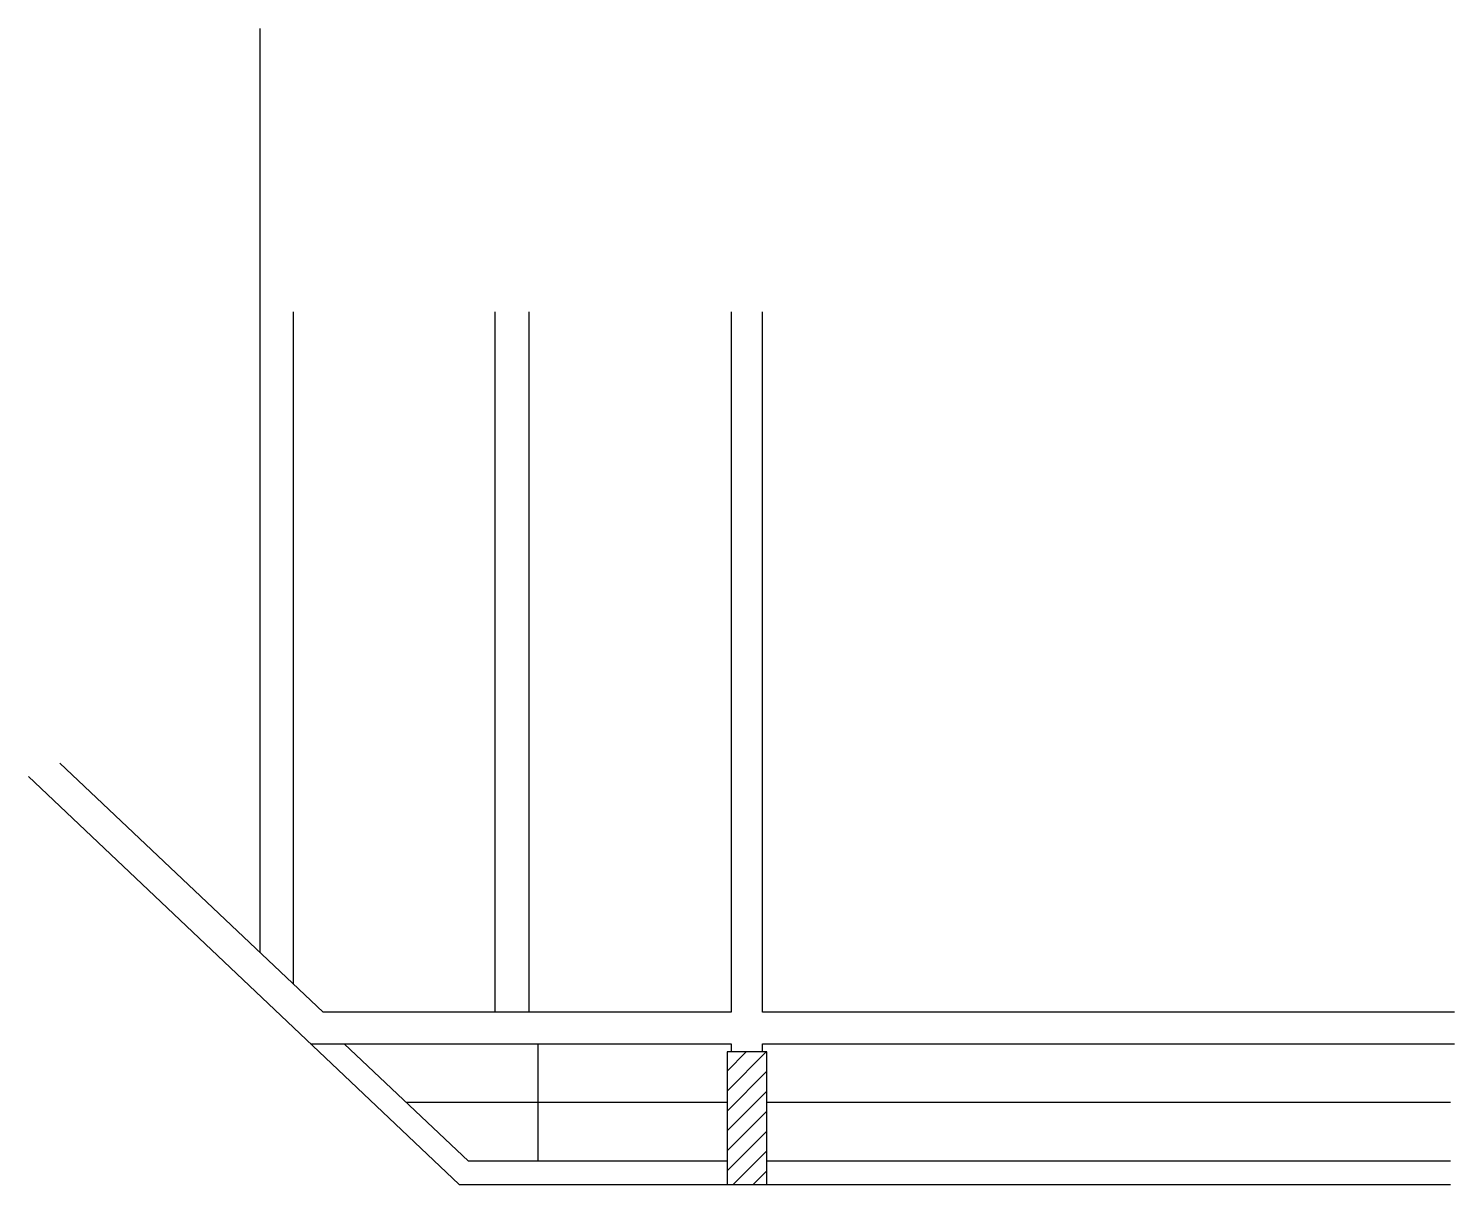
# Model space of a CAD drawing. Header units: metres. Extents: x 2424 to 3285, y 1486 to 2184.
import ezdxf

# ---------------------------------------------------------------- set-up
doc = ezdxf.new("R2010")
doc.units = ezdxf.units.M
for name, color, linetype in [('3', 7, 'Continuous'), ('7', 7, 'Continuous'), ('Painéis', 7, 'Continuous')]:
    doc.layers.add(name, color=color, linetype=linetype)

msp = doc.modelspace()

# ---------------------------------------------------------------- linework, layer by layer
at = {"layer": '3', "color": 7, "lineweight": 25}
for p, q in [((2845.97, 1542.48), (2869.61, 1566.12)), ((2845.97, 1554.5), (2857.59, 1566.12)), ((2845.97, 1530.46), (2869.97, 1554.46)), ((2845.97, 1518.44), (2869.97, 1542.44)), ((2845.97, 1506.42), (2869.97, 1530.42)), ((2845.97, 1494.4), (2869.97, 1518.4)), ((2849.72, 1486.12), (2869.97, 1506.37)), ((2861.74, 1486.12), (2869.97, 1494.35))]:
    msp.add_line(p, q, dxfattribs=at)
for points in [[(2848.47, 2013.12), (2848.47, 1590.12)], [(2867.47, 1590.12), (2867.47, 2013.12)], [(2601.93, 1590.12), (2442.97, 1740.59)], [(2423.97, 1732.41), (2591.62, 1573.72)], [(2848.47, 1590.12), (2601.93, 1590.12)], [(3285.47, 1590.12), (2867.47, 1590.12)], [(2591.62, 1573.72), (2684.17, 1486.12)], [(2594.37, 1571.12), (2848.47, 1571.12)], [(2689.74, 1500.12), (2614.73, 1571.12)], [(2848.47, 1571.12), (2848.47, 1566.12)], [(2867.47, 1571.12), (3285.47, 1571.12)], [(2867.47, 1566.12), (2867.47, 1571.12)], [(2845.97, 1500.12), (2689.74, 1500.12)], [(3282.97, 1500.12), (2869.97, 1500.12)], [(2684.17, 1486.12), (2845.97, 1486.12)], [(2869.97, 1486.12), (3282.97, 1486.12)]]:
    msp.add_lwpolyline(points, dxfattribs=at)
at = {"layer": '7', "color": 7, "lineweight": 25}
msp.add_lwpolyline([(2845.97, 1486.12), (2869.97, 1486.12), (2869.97, 1566.12), (2845.97, 1566.12), (2845.97, 1486.12)], dxfattribs=at)
at = {"layer": 'Painéis', "color": 7, "lineweight": 25}
for p, q in [((2563.97, 1626.06), (2563.97, 2184.12)), ((2583.97, 1607.12), (2583.97, 2013.12)), ((2705.97, 1590.12), (2705.97, 2013.12)), ((2726.47, 1590.12), (2726.47, 2013.12)), ((2731.6, 1571.12), (2731.6, 1500.12)), ((2845.97, 1535.62), (2652.24, 1535.62)), ((3282.97, 1535.62), (2869.97, 1535.62))]:
    msp.add_line(p, q, dxfattribs=at)

doc.saveas('drawing.dxf')
